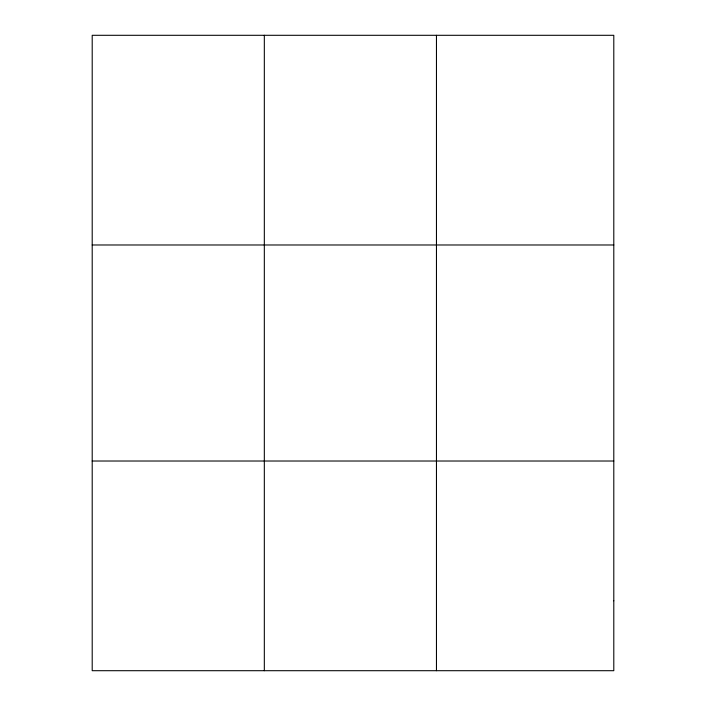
<?xml version="1.0" encoding="UTF-8"?>
<svg xmlns="http://www.w3.org/2000/svg" width="706" height="706" viewBox="0 0 706 706"><rect width="100%" height="100%" fill="white"/><g stroke="black" fill="none" stroke-linecap="round" stroke-linejoin="round"><path stroke-width="1.06" d="M264.326 35.3L264.326 670.7M436.458 35.3L436.458 670.7M92.204 244.982L613.796 244.982M92.204 461.018L613.796 461.018M613.796 600.806L613.796 670.7L92.204 670.7L92.204 35.3L613.796 35.3L613.796 600.806"/></g></svg>
